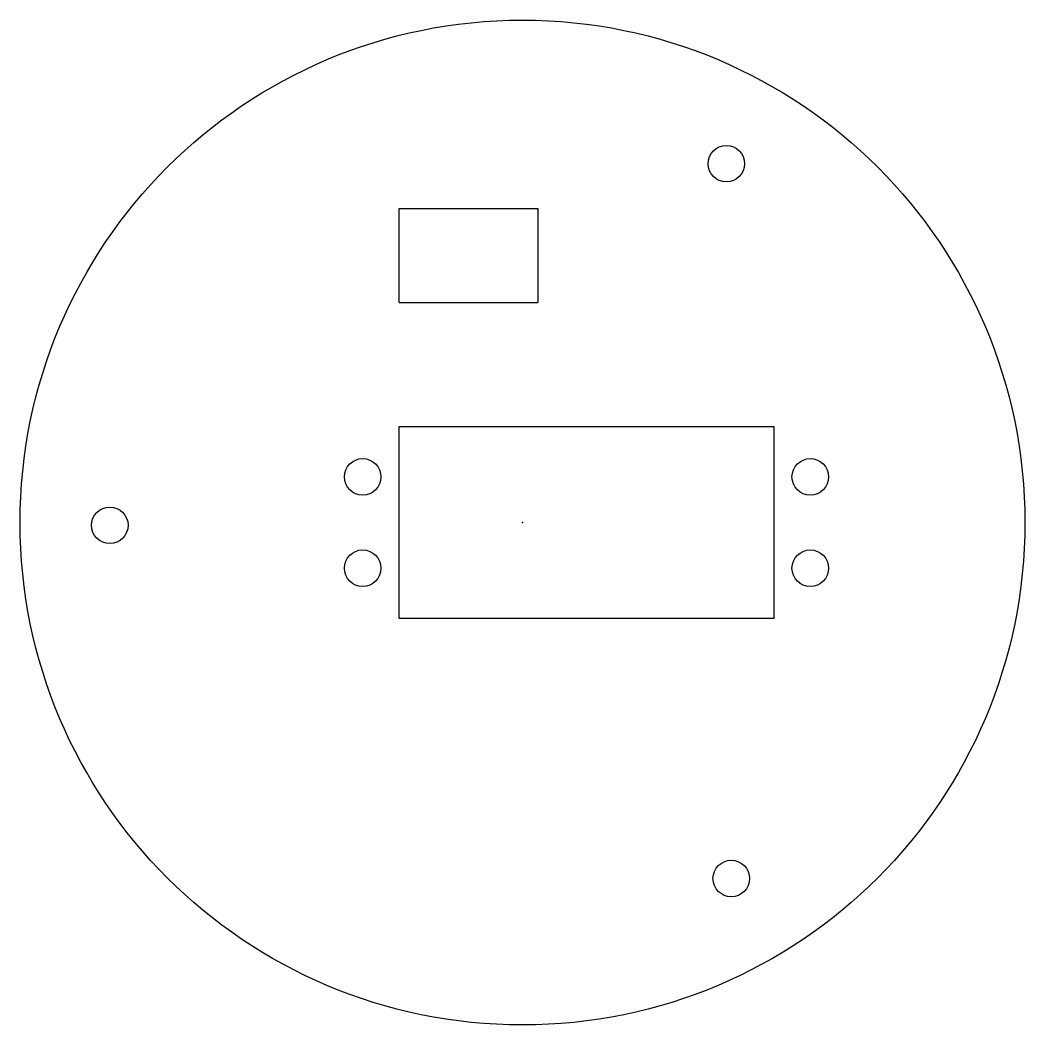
# Model space of a CAD drawing. Header units: millimetres. Extents: x -82 to 28, y -38 to 72.
import ezdxf

# ---------------------------------------------------------------- set-up
doc = ezdxf.new("R2010")
doc.units = ezdxf.units.MM
doc.header["$PDSIZE"] = -1

msp = doc.modelspace()

# ---------------------------------------------------------------- linework, layer by layer
at = {"color": 7, "linetype": 'Continuous'}
for p, q in [((-40.07, 41.51), (-40.07, 51.83)), ((-40.07, 51.83), (-24.9, 51.83)), ((-24.9, 51.83), (-24.9, 41.51)), ((-40.07, 41.51), (-24.9, 41.51)), ((-40.07, 17.44), (-40.07, 27.94)), ((-40.07, 27.94), (0.93, 27.94)), ((0.93, 27.94), (0.93, 6.94)), ((-40.07, 6.94), (-40.07, 17.44)), ((0.93, 6.94), (-40.07, 6.94))]:
    msp.add_line(p, q, dxfattribs=at)
for centre, radius in [((-26.57, 17.44), 55), ((-26.57, 17.44), 55), ((-26.57, 17.44), 55), ((-4.25, 56.72), 2), ((-44.07, 22.44), 2), ((4.93, 22.44), 2), ((-71.75, 17.14), 2), ((-44.07, 12.44), 2), ((4.93, 12.44), 2), ((-3.72, -21.53), 2)]:
    msp.add_circle(centre, radius, dxfattribs=at)
msp.add_point((-26.57, 17.44), dxfattribs=at)

doc.saveas('drawing.dxf')
